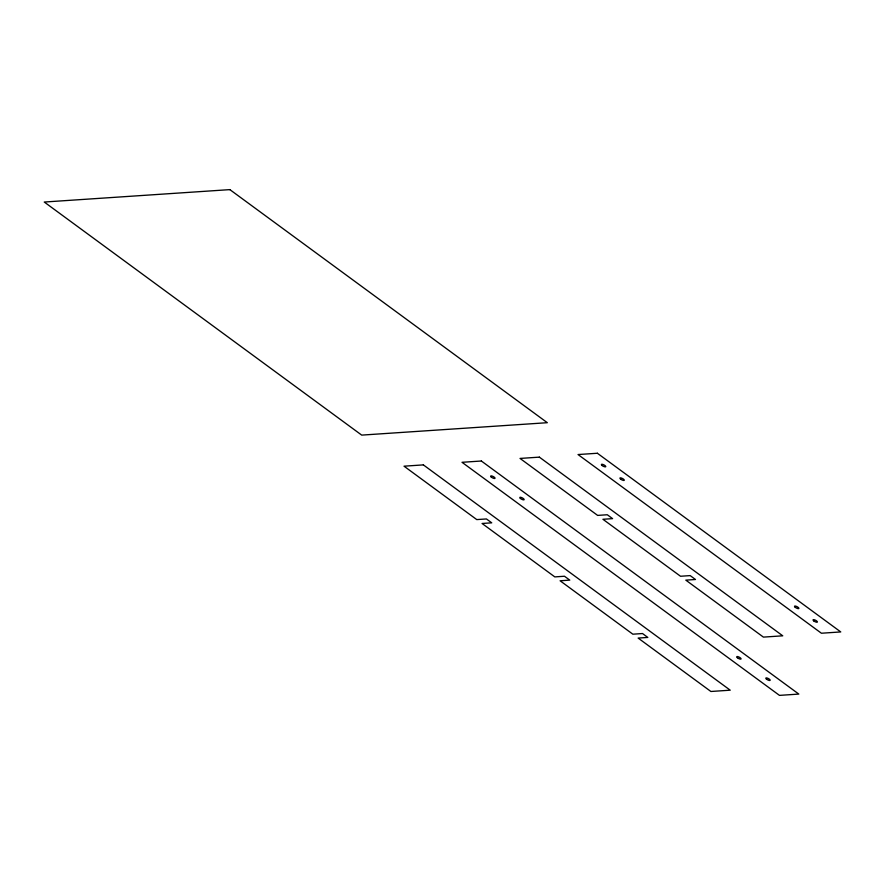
<?xml version="1.0" encoding="UTF-8"?>
<svg xmlns="http://www.w3.org/2000/svg" width="885" height="885" viewBox="0 0 885 885"><rect width="100%" height="100%" fill="white"/><g stroke="black" fill="none" stroke-linecap="round" stroke-linejoin="round"><path stroke-width="1.33" d="M229.868 189.622L44.25 202.034L361.699 435.11L547.317 422.698L229.868 189.622M423.362 464.89L404.025 466.185L476.772 519.595L486.44 518.953L491.728 522.836L482.071 523.477L554.818 576.898L564.486 576.246L569.774 580.129L560.105 580.781L632.852 634.191L642.521 633.538L647.809 637.432L638.14 638.074L710.898 691.484L730.225 690.189L423.362 464.89M481.363 461.008L462.025 462.302L779.475 695.378L798.812 694.083L481.363 461.008M539.363 457.136L520.037 458.43L597.629 515.402L607.298 514.749L612.586 518.632L602.928 519.285L680.521 576.257L690.189 575.604L695.477 579.498L685.809 580.14L763.412 637.111L782.749 635.817L539.363 457.136M597.375 453.253L578.038 454.547L821.413 633.229L840.75 631.934L597.375 453.253M602.121 465.521A2.434 0.752 27.3 0 0 605.727 466.705A2.434 0.752 27.3 0 0 602.884 464.448A2.434 0.752 27.3 0 0 602.121 465.521M620.639 479.117A2.434 0.752 27.3 0 0 624.246 480.301A2.434 0.752 27.3 0 0 621.403 478.044A2.434 0.752 27.3 0 0 620.639 479.117M813.757 620.894A2.434 0.752 27.3 0 0 817.353 622.078A2.434 0.752 27.3 0 0 814.521 619.821A2.434 0.752 27.3 0 0 813.757 620.894M795.239 607.298A2.434 0.752 27.3 0 0 798.845 608.482A2.434 0.752 27.3 0 0 796.002 606.225A2.434 0.752 27.3 0 0 795.239 607.298M491.319 477.092A2.434 0.752 27.3 0 0 494.98 478.376A2.434 0.752 27.3 0 0 492.281 476.119A2.434 0.752 27.3 0 0 491.319 477.092M520.424 498.454A2.434 0.752 27.3 0 0 524.086 499.737A2.434 0.752 27.3 0 0 521.376 497.492A2.434 0.752 27.3 0 0 520.424 498.454M737.349 657.721A2.434 0.752 27.3 0 0 741.01 659.004A2.434 0.752 27.3 0 0 738.3 656.758A2.434 0.752 27.3 0 0 737.349 657.721M766.443 679.083A2.434 0.752 27.3 0 0 770.105 680.366A2.434 0.752 27.3 0 0 767.395 678.12A2.434 0.752 27.3 0 0 766.443 679.083"/></g></svg>
